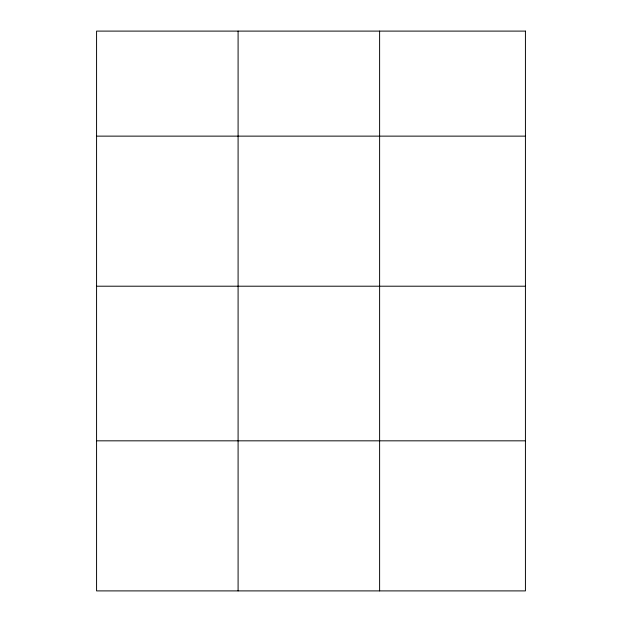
<?xml version="1.0" encoding="UTF-8"?>
<svg xmlns="http://www.w3.org/2000/svg" width="622" height="622" viewBox="0 0 622 622"><rect width="100%" height="100%" fill="white"/><g stroke="black" fill="none" stroke-linecap="round" stroke-linejoin="round"><path stroke-width="0.93" d="M96.573 136.132L525.427 136.132M96.573 286.206L525.427 286.206M96.573 440.827L525.427 440.827M379.614 31.1L379.614 590.9M238.094 31.1L238.094 590.9M525.427 31.1L96.573 31.1L96.573 590.9L525.427 590.9L525.427 31.1"/></g></svg>
